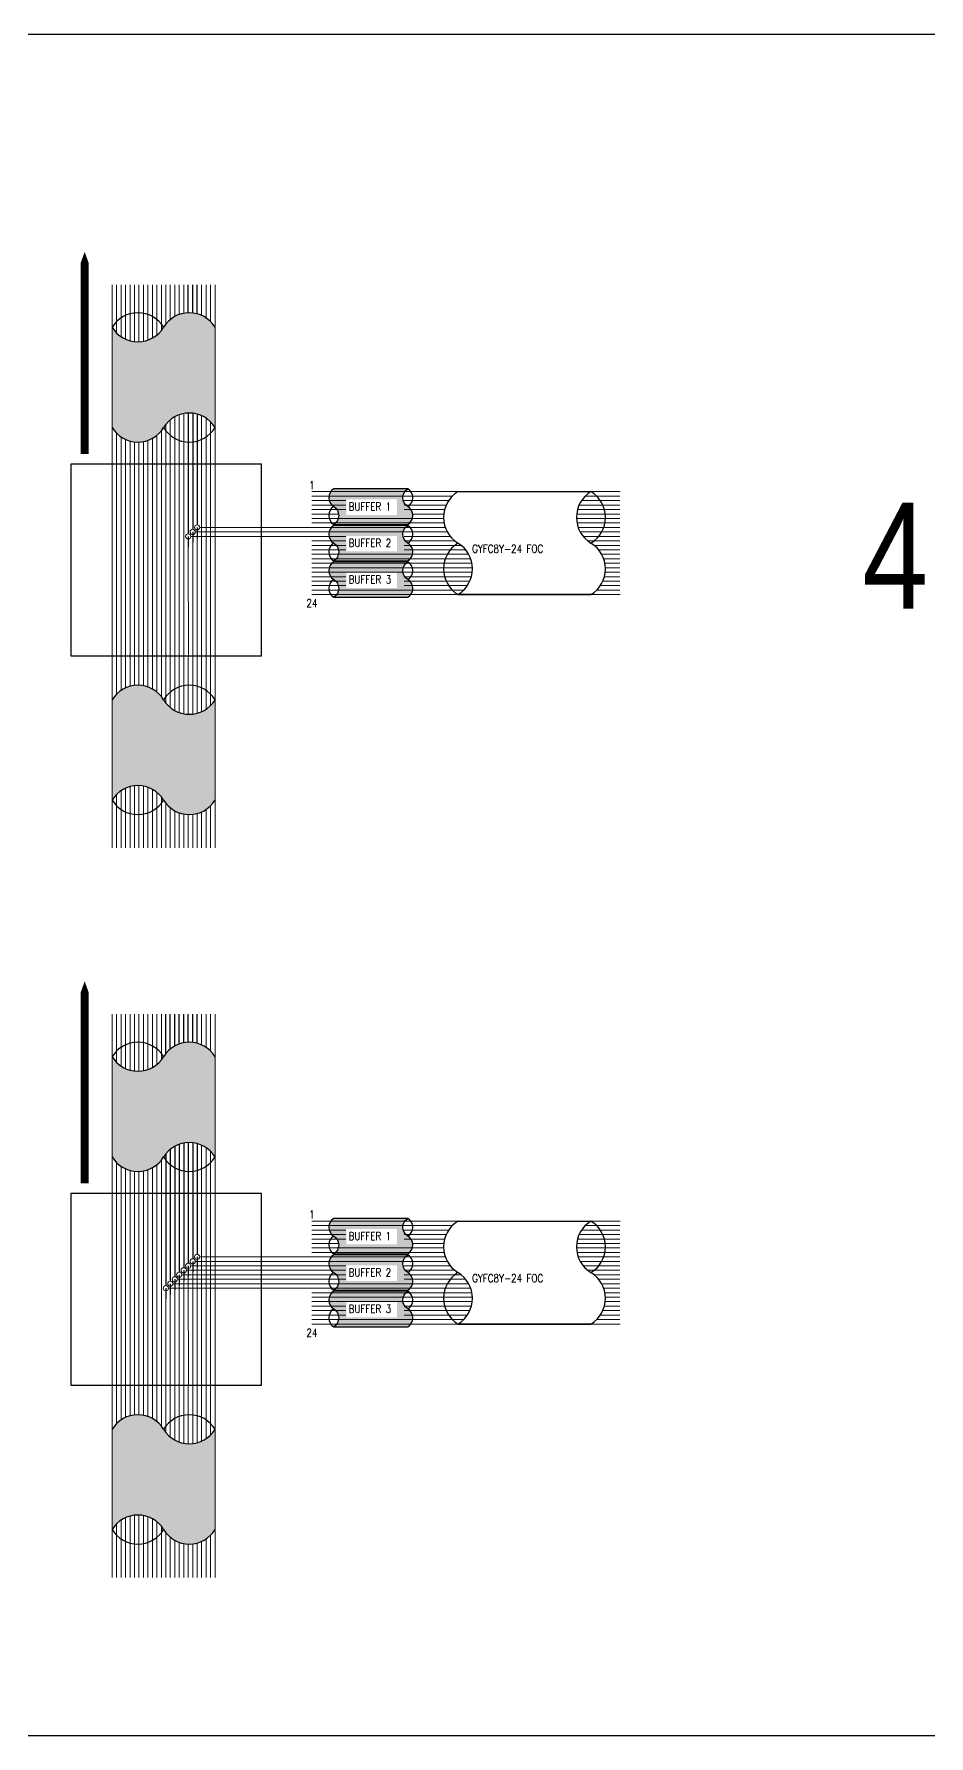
# Model space of a CAD drawing. Extents: x -663610 to -207124, y 70878 to 297551.
# Drawn here: x -252042 to -251620, y 81026 to 81830 of the extents above; entities that cross this region are included whole.
import ezdxf
from ezdxf.enums import TextEntityAlignment as Align

# ---------------------------------------------------------------- set-up
doc = ezdxf.new("R2010")
doc.units = 0
doc.header["$LTSCALE"] = 0.3
doc.layers.get('0').update_dxf_attribs({"linetype": 'CONTINUOUS'})
for name, color, linetype in [('BASEMAP', 7, 'CONTINUOUS'), ('Fiber Distribution', 7, 'CONTINUOUS'), ('Layer-assistant', 1, 'CONTINUOUS'), ('Network.conf-1', 50, 'CONTINUOUS')]:
    doc.layers.add(name, color=color, linetype=linetype)
doc.layers.add('HATCH_SHADE', color=7, linetype='CONTINUOUS', plot=False)
doc.styles.add('Mark', font='arial.ttf', dxfattribs={"width": 0.8, "height": 2.5})
doc.styles.add('ROMANS', font='ROMANS.SHX', dxfattribs={"width": 0.8, "height": 2})

msp = doc.modelspace()

# ---------------------------------------------------------------- hatches: boundary and pattern name
h = msp.add_hatch(color=256)
h.dxf.hatch_style = 1
h.set_gradient(color1=(0, 0, 255), rotation=90, one_color=1, tint=1, name='INVCYLINDER')
h.paths.add_polyline_path([(-251865.63, 81606.9, -0.563896), (-251865.63, 81615.27), (-251900.68, 81615.27, 0.563896), (-251900.68, 81606.9, -0.567332), (-251900.72, 81598.5), (-251865.63, 81598.5, 0.56214)])
h.paths.add_polyline_path([(-251870.85, 81602.94), (-251894.64, 81602.94), (-251894.64, 81610.29), (-251870.85, 81610.29)], flags=16)
h.paths.add_polyline_path([(-251894.59, 81604.1), (-251871.53, 81604.1), (-251871.53, 81609.77), (-251894.59, 81609.77)], flags=8)
h = msp.add_hatch(color=256)
h.dxf.hatch_style = 1
h.set_gradient(color1=(255, 127, 0), rotation=90, one_color=1, tint=1, name='INVCYLINDER')
h.paths.add_polyline_path([(-251865.63, 81589.69, -0.563896), (-251865.63, 81598.06), (-251900.68, 81598.06, 0.563896), (-251900.68, 81589.69, -0.567332), (-251900.72, 81581.3), (-251865.63, 81581.3, 0.56214)])
h.paths.add_polyline_path([(-251870.85, 81585.73), (-251894.64, 81585.73), (-251894.64, 81593.08), (-251870.85, 81593.08)], flags=16)
h.paths.add_polyline_path([(-251894.59, 81586.89), (-251871.53, 81586.89), (-251871.53, 81592.56), (-251894.59, 81592.56)], flags=8)
h = msp.add_hatch(color=256)
h.dxf.hatch_style = 1
h.set_gradient(color1=(0, 255, 0), rotation=90, one_color=1, tint=1, name='INVCYLINDER')
h.paths.add_polyline_path([(-251865.63, 81572.5, -0.563896), (-251865.63, 81580.87), (-251900.68, 81580.87, 0.563896), (-251900.68, 81572.5, -0.567332), (-251900.72, 81564.11), (-251865.63, 81564.11, 0.56214)])
h.paths.add_polyline_path([(-251870.85, 81568.54), (-251894.64, 81568.54), (-251894.64, 81575.89), (-251870.85, 81575.89)], flags=16)
h.paths.add_polyline_path([(-251894.59, 81569.7), (-251871.53, 81569.7), (-251871.53, 81575.37), (-251894.59, 81575.37)], flags=8)
h = msp.add_hatch(color=256)
h.dxf.hatch_style = 1
h.set_gradient(color1=(0, 0, 255), rotation=90, one_color=1, tint=1, name='INVCYLINDER')
h.paths.add_polyline_path([(-251865.63, 81262.41, -0.563896), (-251865.63, 81270.78), (-251900.68, 81270.78, 0.563896), (-251900.68, 81262.41, -0.567332), (-251900.72, 81254.02), (-251865.63, 81254.02, 0.56214)])
h.paths.add_polyline_path([(-251870.85, 81258.45), (-251894.64, 81258.45), (-251894.64, 81265.8), (-251870.85, 81265.8)], flags=16)
h.paths.add_polyline_path([(-251894.59, 81259.61), (-251871.53, 81259.61), (-251871.53, 81265.28), (-251894.59, 81265.28)], flags=8)
h = msp.add_hatch(color=256)
h.dxf.hatch_style = 1
h.set_gradient(color1=(255, 127, 0), rotation=90, one_color=1, tint=1, name='INVCYLINDER')
h.paths.add_polyline_path([(-251865.63, 81245.21, -0.563896), (-251865.63, 81253.58), (-251900.68, 81253.58, 0.563896), (-251900.68, 81245.21, -0.567332), (-251900.72, 81236.81), (-251865.63, 81236.81, 0.56214)])
h.paths.add_polyline_path([(-251870.85, 81241.25), (-251894.64, 81241.25), (-251894.64, 81248.6), (-251870.85, 81248.6)], flags=16)
h.paths.add_polyline_path([(-251894.59, 81242.41), (-251871.53, 81242.41), (-251871.53, 81248.08), (-251894.59, 81248.08)], flags=8)
h = msp.add_hatch(color=256)
h.dxf.hatch_style = 1
h.set_gradient(color1=(0, 255, 0), rotation=90, one_color=1, tint=1, name='INVCYLINDER')
h.paths.add_polyline_path([(-251865.63, 81228.02, -0.563896), (-251865.63, 81236.39), (-251900.68, 81236.39, 0.563896), (-251900.68, 81228.02, -0.567332), (-251900.72, 81219.62), (-251865.63, 81219.62, 0.56214)])
h.paths.add_polyline_path([(-251870.85, 81224.06), (-251894.64, 81224.06), (-251894.64, 81231.41), (-251870.85, 81231.41)], flags=16)
h.paths.add_polyline_path([(-251894.59, 81225.22), (-251871.53, 81225.22), (-251871.53, 81230.89), (-251894.59, 81230.89)], flags=8)
at = {"layer": 'HATCH_SHADE'}
h = msp.add_hatch(color=256, dxfattribs=at)
h.dxf.hatch_style = 1
h.set_gradient(color1=(0, 0, 255), color2=(255, 255, 0), tint=1, name='CYLINDER')
h.paths.add_polyline_path([(-251956.71, 81644.25), (-251956.71, 81691.6, 0.563896), (-251981.01, 81691.6, -0.563896), (-252005.31, 81691.6), (-252005.31, 81644.25, 0.563896), (-251981.01, 81644.25, -0.563896)])
h = msp.add_hatch(color=256, dxfattribs=at)
h.dxf.hatch_style = 1
h.set_gradient(color1=(0, 0, 255), color2=(255, 255, 0), tint=1, name='CYLINDER')
h.paths.add_polyline_path([(-251981.01, 81515.67, 0.563896), (-252005.31, 81515.67), (-252005.31, 81468.32, -0.563896), (-251981.01, 81468.32, 0.563896), (-251956.71, 81468.32), (-251956.71, 81515.67, -0.563896)])
h = msp.add_hatch(color=256, dxfattribs=at)
h.dxf.hatch_style = 1
h.set_gradient(color1=(0, 0, 255), color2=(255, 255, 0), tint=1, name='CYLINDER')
h.paths.add_polyline_path([(-251956.71, 81299.76), (-251956.71, 81347.11, 0.563896), (-251981.01, 81347.11, -0.563896), (-252005.31, 81347.11), (-252005.31, 81299.76, 0.563896), (-251981.01, 81299.76, -0.563896)])
h = msp.add_hatch(color=256, dxfattribs=at)
h.dxf.hatch_style = 1
h.set_gradient(color1=(0, 0, 255), color2=(255, 255, 0), tint=1, name='CYLINDER')
h.paths.add_polyline_path([(-251981.01, 81171.18, 0.563896), (-252005.31, 81171.18), (-252005.31, 81123.83, -0.563896), (-251981.01, 81123.83, 0.563896), (-251956.71, 81123.83), (-251956.71, 81171.18, -0.563896)])

# ---------------------------------------------------------------- linework, layer by layer
at = {"lineweight": 5}
for p, q in [((-252005.31, 81691.6), (-252005.31, 81711.68)), ((-252005.31, 81536.43), (-252005.31, 81711.68)), ((-252003.2, 81688.9), (-252003.2, 81711.68)), ((-252001.08, 81687.16), (-252001.08, 81711.68)), ((-252001.08, 81687.16), (-252001.08, 81711.68)), ((-251998.97, 81685.99), (-251998.97, 81711.68)), ((-251996.86, 81685.24), (-251996.86, 81711.68)), ((-251994.74, 81684.84), (-251994.74, 81711.68)), ((-251992.63, 81684.76), (-251992.63, 81711.68)), ((-251990.52, 81684.99), (-251990.52, 81711.68)), ((-251988.4, 81685.57), (-251988.4, 81711.68)), ((-251986.29, 81686.52), (-251986.29, 81711.68)), ((-251984.18, 81687.95), (-251984.18, 81711.68)), ((-251982.06, 81690.08), (-251982.06, 81711.68)), ((-251979.95, 81693.11), (-251979.95, 81711.68)), ((-251979.95, 81693.11), (-251979.95, 81711.68)), ((-251979.95, 81693.11), (-251979.95, 81711.68)), ((-251977.84, 81695.25), (-251977.84, 81711.68)), ((-251977.84, 81695.25), (-251977.84, 81711.68)), ((-251975.72, 81696.68), (-251975.72, 81711.68)), ((-251973.61, 81697.63), (-251973.61, 81711.68)), ((-251971.5, 81698.2), (-251971.5, 81711.68)), ((-251963.04, 81697.21), (-251963.04, 81711.68)), ((-251960.93, 81696.03), (-251960.93, 81711.68)), ((-251958.82, 81694.29), (-251958.82, 81711.68)), ((-251956.71, 81445.73), (-251956.71, 81711.68)), ((-251956.71, 81634.97), (-251956.71, 81691.6)), ((-251979.95, 81645.76), (-251979.95, 81536.43)), ((-251977.84, 81647.9), (-251977.84, 81536.43)), ((-251977.84, 81647.9), (-251977.84, 81536.43)), ((-251975.72, 81649.33), (-251975.72, 81536.43)), ((-251973.61, 81650.28), (-251973.61, 81536.43)), ((-251971.5, 81650.85), (-251971.5, 81536.43)), ((-251963.04, 81649.86), (-251963.04, 81510.06)), ((-251960.93, 81648.68), (-251960.93, 81511.23)), ((-251958.82, 81646.94), (-251958.82, 81632.18)), ((-252003.2, 81641.55), (-252003.2, 81536.43)), ((-252001.08, 81639.81), (-252001.08, 81536.43)), ((-252001.08, 81639.81), (-252001.08, 81536.43)), ((-251998.97, 81638.64), (-251998.97, 81536.43)), ((-251996.86, 81637.89), (-251996.86, 81536.43)), ((-251994.74, 81637.48), (-251994.74, 81536.43)), ((-251992.63, 81637.41), (-251992.63, 81536.43)), ((-251990.52, 81637.64), (-251990.52, 81536.43)), ((-251988.4, 81638.22), (-251988.4, 81536.43)), ((-251986.29, 81639.17), (-251986.29, 81536.43)), ((-251984.18, 81640.6), (-251984.18, 81536.43)), ((-251982.06, 81642.73), (-251982.06, 81536.43)), ((-252005.31, 81632.11), (-252005.31, 81536.43)), ((-252005.31, 81629.03), (-252005.31, 81536.43)), ((-251958.82, 81632.18), (-251958.82, 81609.13)), ((-251956.71, 81634.97), (-251956.71, 81609.03)), ((-251958.82, 81609.13), (-251958.82, 81512.97)), ((-251956.71, 81609.03), (-251956.71, 81515.67)), ((-251969.38, 81587.83), (-251969.29, 81536.43)), ((-251967.27, 81589.94), (-251967.27, 81508.91)), ((-251965.16, 81592.05), (-251965.16, 81509.31)), ((-251977.84, 81579.91), (-251977.84, 81567.18)), ((-251979.95, 81577.8), (-251979.95, 81567.18)), ((-251979.95, 81577.8), (-251979.95, 81567.18)), ((-251956.71, 81561.88), (-251956.71, 81468.32)), ((-252005.31, 81536.43), (-252005.31, 81515.67)), ((-252005.31, 81536.43), (-252005.31, 81515.67)), ((-252005.31, 81445.7), (-252005.31, 81536.43)), ((-252005.31, 81536.43), (-252005.31, 81468.32)), ((-252003.2, 81536.43), (-252003.2, 81518.36)), ((-252001.08, 81536.43), (-252001.08, 81520.1)), ((-252001.08, 81536.43), (-252001.08, 81520.1)), ((-251998.97, 81536.43), (-251998.97, 81521.28)), ((-251996.86, 81536.43), (-251996.86, 81522.03)), ((-251994.74, 81536.43), (-251994.74, 81522.43)), ((-251992.63, 81536.43), (-251992.63, 81522.51)), ((-251990.52, 81536.43), (-251990.52, 81522.27)), ((-251988.4, 81536.43), (-251988.4, 81521.7)), ((-251986.29, 81536.43), (-251986.29, 81520.75)), ((-251984.18, 81536.43), (-251984.18, 81519.32)), ((-251982.06, 81536.43), (-251982.06, 81517.18)), ((-251979.95, 81536.43), (-251979.95, 81514.15)), ((-251979.95, 81536.43), (-251979.95, 81514.15)), ((-251979.95, 81536.43), (-251979.95, 81514.15)), ((-251977.84, 81536.43), (-251977.84, 81512.02)), ((-251977.84, 81536.43), (-251977.84, 81512.02)), ((-251975.72, 81536.43), (-251975.72, 81510.59)), ((-251973.61, 81536.43), (-251973.61, 81509.64)), ((-251971.5, 81536.43), (-251971.5, 81509.06)), ((-251969.38, 81536.43), (-251969.38, 81508.83)), ((-251994.74, 81475.08), (-251994.74, 81445.7)), ((-251992.63, 81475.16), (-251992.63, 81445.7)), ((-251990.52, 81474.92), (-251990.52, 81445.7)), ((-252005.31, 81468.32), (-252005.31, 81445.7)), ((-252005.31, 81468.32), (-252005.31, 81445.7)), ((-252003.2, 81471.01), (-252003.2, 81445.7)), ((-252001.08, 81472.75), (-252001.08, 81445.7)), ((-252001.08, 81472.75), (-252001.08, 81445.7)), ((-251998.97, 81473.93), (-251998.97, 81445.7)), ((-251996.86, 81474.68), (-251996.86, 81445.7)), ((-251988.4, 81474.35), (-251988.4, 81445.7)), ((-251986.29, 81473.4), (-251986.29, 81445.7)), ((-251984.18, 81471.97), (-251984.18, 81445.7)), ((-251982.06, 81469.83), (-251982.06, 81445.7)), ((-251956.71, 81468.32), (-251956.71, 81445.7)), ((-251979.95, 81466.8), (-251979.95, 81445.7)), ((-251979.95, 81466.8), (-251979.95, 81445.7)), ((-251979.95, 81466.8), (-251979.95, 81445.7)), ((-251977.84, 81464.67), (-251977.84, 81445.7)), ((-251977.84, 81464.67), (-251977.84, 81445.7)), ((-251975.72, 81463.24), (-251975.72, 81445.7)), ((-251973.61, 81462.29), (-251973.61, 81445.7)), ((-251971.5, 81461.71), (-251971.5, 81445.7)), ((-251969.38, 81461.48), (-251969.38, 81445.7)), ((-251967.27, 81461.55), (-251967.27, 81445.7)), ((-251965.16, 81461.96), (-251965.16, 81445.7)), ((-251963.04, 81462.71), (-251963.04, 81445.7)), ((-251960.93, 81463.88), (-251960.93, 81445.7)), ((-251958.82, 81465.62), (-251958.82, 81445.7)), ((-252005.31, 81347.11), (-252005.31, 81367.2)), ((-252005.31, 81191.94), (-252005.31, 81367.2)), ((-252003.2, 81344.42), (-252003.2, 81367.2)), ((-252001.08, 81342.68), (-252001.08, 81367.2)), ((-252001.08, 81342.68), (-252001.08, 81367.2)), ((-251998.97, 81341.51), (-251998.97, 81367.2)), ((-251996.86, 81340.75), (-251996.86, 81367.2)), ((-251994.74, 81340.35), (-251994.74, 81367.2)), ((-251992.63, 81340.27), (-251992.63, 81367.2)), ((-251990.52, 81340.51), (-251990.52, 81367.2)), ((-251988.4, 81341.08), (-251988.4, 81367.2)), ((-251986.29, 81342.03), (-251986.29, 81367.2)), ((-251984.18, 81343.46), (-251984.18, 81367.2)), ((-251982.06, 81345.6), (-251982.06, 81367.2)), ((-251963.04, 81352.72), (-251963.04, 81367.2)), ((-251960.93, 81351.55), (-251960.93, 81367.2)), ((-251958.82, 81349.81), (-251958.82, 81367.2)), ((-251956.71, 81101.24), (-251956.71, 81367.2)), ((-251956.71, 81290.49), (-251956.71, 81347.11)), ((-251982.06, 81298.25), (-251982.06, 81191.94)), ((-251963.04, 81305.37), (-251963.04, 81165.58)), ((-251960.93, 81304.2), (-251960.93, 81166.75)), ((-251958.82, 81302.46), (-251958.82, 81287.7)), ((-252003.2, 81297.07), (-252003.2, 81191.94)), ((-252001.08, 81295.33), (-252001.08, 81191.94)), ((-252001.08, 81295.33), (-252001.08, 81191.94)), ((-251998.97, 81294.15), (-251998.97, 81191.94)), ((-251996.86, 81293.4), (-251996.86, 81191.94)), ((-251994.74, 81293), (-251994.74, 81191.94)), ((-251992.63, 81292.92), (-251992.63, 81191.94)), ((-251990.52, 81293.16), (-251990.52, 81191.94)), ((-251988.4, 81293.73), (-251988.4, 81191.94)), ((-251986.29, 81294.68), (-251986.29, 81191.94)), ((-251984.18, 81296.11), (-251984.18, 81191.94)), ((-251956.71, 81290.49), (-251956.71, 81264.54)), ((-252005.31, 81287.62), (-252005.31, 81191.94)), ((-252005.31, 81284.55), (-252005.31, 81191.94)), ((-251958.82, 81287.7), (-251958.82, 81264.64)), ((-251958.82, 81264.64), (-251958.82, 81168.49)), ((-251956.71, 81264.54), (-251956.71, 81171.18)), ((-251969.38, 81243.34), (-251969.29, 81191.94)), ((-251967.27, 81245.45), (-251967.27, 81164.42)), ((-251965.16, 81247.57), (-251965.16, 81164.82)), ((-251977.84, 81234.89), (-251977.84, 81191.94)), ((-251977.84, 81234.89), (-251977.84, 81222.7)), ((-251977.84, 81234.89), (-251977.84, 81191.94)), ((-251975.72, 81237), (-251975.72, 81191.94)), ((-251973.61, 81239.11), (-251973.61, 81191.94)), ((-251971.5, 81241.23), (-251971.5, 81191.94)), ((-251979.95, 81232.77), (-251979.95, 81222.7)), ((-251979.95, 81232.77), (-251979.95, 81222.7)), ((-251979.95, 81232.77), (-251979.95, 81191.94)), ((-251956.71, 81217.4), (-251956.71, 81123.83)), ((-252005.31, 81191.94), (-252005.31, 81171.18)), ((-252005.31, 81191.94), (-252005.31, 81171.18)), ((-252005.31, 81101.22), (-252005.31, 81191.94)), ((-252005.31, 81191.94), (-252005.31, 81123.83)), ((-252003.2, 81191.94), (-252003.2, 81173.88)), ((-252001.08, 81191.94), (-252001.08, 81175.62)), ((-252001.08, 81191.94), (-252001.08, 81175.62)), ((-251998.97, 81191.94), (-251998.97, 81176.79)), ((-251996.86, 81191.94), (-251996.86, 81177.55)), ((-251994.74, 81191.94), (-251994.74, 81177.95)), ((-251992.63, 81191.94), (-251992.63, 81178.03)), ((-251990.52, 81191.94), (-251990.52, 81177.79)), ((-251988.4, 81191.94), (-251988.4, 81177.22)), ((-251986.29, 81191.94), (-251986.29, 81176.26)), ((-251984.18, 81191.94), (-251984.18, 81174.83)), ((-251982.06, 81191.94), (-251982.06, 81172.7)), ((-251979.95, 81191.94), (-251979.95, 81169.67)), ((-251979.95, 81191.94), (-251979.95, 81169.67)), ((-251979.95, 81191.94), (-251979.95, 81169.67)), ((-251977.84, 81191.94), (-251977.84, 81167.53)), ((-251977.84, 81191.94), (-251977.84, 81167.53)), ((-251975.72, 81191.94), (-251975.72, 81166.1)), ((-251973.61, 81191.94), (-251973.61, 81165.15)), ((-251971.5, 81191.94), (-251971.5, 81164.58)), ((-251969.38, 81191.94), (-251969.38, 81164.34)), ((-251998.97, 81129.44), (-251998.97, 81101.22)), ((-251996.86, 81130.19), (-251996.86, 81101.22)), ((-251994.74, 81130.6), (-251994.74, 81101.22)), ((-251992.63, 81130.68), (-251992.63, 81101.22)), ((-251990.52, 81130.44), (-251990.52, 81101.22)), ((-251988.4, 81129.87), (-251988.4, 81101.22)), ((-252005.31, 81123.83), (-252005.31, 81101.22)), ((-252005.31, 81123.83), (-252005.31, 81101.22)), ((-252003.2, 81126.53), (-252003.2, 81101.22)), ((-252001.08, 81128.27), (-252001.08, 81101.22)), ((-252001.08, 81128.27), (-252001.08, 81101.22)), ((-251986.29, 81128.91), (-251986.29, 81101.22)), ((-251984.18, 81127.48), (-251984.18, 81101.22)), ((-251982.06, 81125.35), (-251982.06, 81101.22)), ((-251979.95, 81122.32), (-251979.95, 81101.22)), ((-251979.95, 81122.32), (-251979.95, 81101.22)), ((-251979.95, 81122.32), (-251979.95, 81101.22)), ((-251956.71, 81123.83), (-251956.71, 81101.22)), ((-251977.84, 81120.18), (-251977.84, 81101.22)), ((-251977.84, 81120.18), (-251977.84, 81101.22)), ((-251975.72, 81118.75), (-251975.72, 81101.22)), ((-251973.61, 81117.8), (-251973.61, 81101.22)), ((-251971.5, 81117.23), (-251971.5, 81101.22)), ((-251969.38, 81116.99), (-251969.38, 81101.22)), ((-251967.27, 81117.07), (-251967.27, 81101.22)), ((-251965.16, 81117.47), (-251965.16, 81101.22)), ((-251963.04, 81118.22), (-251963.04, 81101.22)), ((-251960.93, 81119.4), (-251960.93, 81101.22)), ((-251958.82, 81121.14), (-251958.82, 81101.22))]:
    msp.add_line(p, q, dxfattribs=at)
for p, q in [((-251969.38, 81698.44), (-251969.38, 81711.68)), ((-251967.27, 81698.36), (-251967.27, 81711.68)), ((-251965.16, 81697.96), (-251965.16, 81711.68)), ((-251969.48, 81651.09), (-251969.38, 81594.07)), ((-251967.27, 81651.01), (-251967.27, 81596.19)), ((-251965.16, 81650.61), (-251965.16, 81598.3)), ((-251979.95, 81348.63), (-251979.95, 81367.2)), ((-251979.95, 81348.63), (-251979.95, 81367.2)), ((-251979.95, 81348.63), (-251979.95, 81367.2)), ((-251977.84, 81350.76), (-251977.84, 81367.2)), ((-251977.84, 81350.76), (-251977.84, 81367.2)), ((-251975.72, 81352.19), (-251975.72, 81367.2)), ((-251973.61, 81353.15), (-251973.61, 81367.2)), ((-251971.5, 81353.72), (-251971.5, 81367.2)), ((-251969.38, 81353.96), (-251969.38, 81367.2)), ((-251967.27, 81353.88), (-251967.27, 81367.2)), ((-251965.16, 81353.48), (-251965.16, 81367.2)), ((-251971.5, 81306.37), (-251971.5, 81247.47)), ((-251969.48, 81306.6), (-251969.38, 81249.59)), ((-251967.27, 81306.53), (-251967.27, 81251.7)), ((-251965.16, 81306.13), (-251965.16, 81253.81)), ((-251979.95, 81301.28), (-251979.95, 81239.02)), ((-251977.84, 81303.41), (-251977.84, 81241.13)), ((-251977.84, 81303.41), (-251977.84, 81241.13)), ((-251975.72, 81304.84), (-251975.72, 81243.25)), ((-251973.61, 81305.8), (-251973.61, 81245.36))]:
    msp.add_line(p, q)
for points in [[(-251900.68, 81598.5), (-251865.63, 81598.5, 0.56214), (-251865.63, 81606.9, -0.563896), (-251865.63, 81615.27), (-251900.68, 81615.27, 0.563896), (-251900.68, 81606.9, -0.563896), (-251900.68, 81598.53, -19020573719.675411)], [(-251900.68, 81581.3), (-251865.63, 81581.3, 0.56214), (-251865.63, 81589.69, -0.563896), (-251865.63, 81598.06), (-251900.68, 81598.06, 0.563896), (-251900.68, 81589.69, -0.563896), (-251900.68, 81581.32, -19020573719.675411)], [(-251900.68, 81564.08), (-251865.63, 81564.08, 0.56214), (-251865.63, 81572.48, -0.563896), (-251865.63, 81580.85), (-251900.68, 81580.85, 0.563896), (-251900.68, 81572.48, -0.563896), (-251900.68, 81564.11, -19020573719.675411)], [(-251900.68, 81254.02), (-251865.63, 81254.02, 0.56214), (-251865.63, 81262.41, -0.563896), (-251865.63, 81270.78), (-251900.68, 81270.78, 0.563896), (-251900.68, 81262.41, -0.563896), (-251900.68, 81254.04, -19020573719.675411)], [(-251900.68, 81236.81), (-251865.63, 81236.81, 0.56214), (-251865.63, 81245.21, -0.563896), (-251865.63, 81253.58), (-251900.68, 81253.58, 0.563896), (-251900.68, 81245.21, -0.563896), (-251900.68, 81236.84, -19020573719.675411)], [(-251900.68, 81219.6), (-251865.63, 81219.6, 0.56214), (-251865.63, 81227.99, -0.563896), (-251865.63, 81236.36), (-251900.68, 81236.36, 0.563896), (-251900.68, 81227.99, -0.563896), (-251900.68, 81219.62, -19020573719.675411)]]:
    msp.add_lwpolyline(points, format="xyb")
at = {"lineweight": 9}
for centre in [(-251967.27, 81594.95), (-251965.16, 81597.07), (-251969.38, 81592.84), (-251967.27, 81250.47), (-251965.16, 81252.58), (-251975.72, 81242.01), (-251973.61, 81244.13), (-251971.5, 81246.24), (-251969.38, 81248.35), (-251979.95, 81237.79), (-251977.84, 81239.9)]:
    msp.add_circle(centre, 1.23, dxfattribs=at)
for centre, start, end in [((-251868.16, 81611.08), 301.16302, 58.83698), ((-251898.15, 81602.71), 121.16302, 238.83698), ((-251868.16, 81593.88), 301.16302, 58.83698), ((-251898.15, 81585.51), 121.16302, 238.83698), ((-251868.16, 81576.66), 301.16302, 58.83698), ((-251898.15, 81568.29), 121.16302, 238.83698), ((-251868.16, 81266.6), 301.16302, 58.83698), ((-251898.15, 81258.23), 121.16302, 238.83698), ((-251868.16, 81249.39), 301.16302, 58.83698), ((-251898.15, 81241.02), 121.16302, 238.83698), ((-251868.16, 81232.18), 301.16302, 58.83698), ((-251898.15, 81223.81), 121.16302, 238.83698)]:
    msp.add_arc(centre, 4.89, start, end)
at = {"layer": 'BASEMAP', "color": 152, "ltscale": 2, "true_color": 0x2776bb}
msp.add_lwpolyline([(-253315.8, 81830.08), (-250647.94, 81830.08), (-250647.94, 81026.35), (-253315.8, 81026.35)], close=True, dxfattribs=at)
at = {"layer": 'Fiber Distribution', "color": 251, "lineweight": 5}
for p, q in [((-251910.96, 81613.97), (-251841.97, 81613.97)), ((-251910.96, 81613.97), (-251902.09, 81613.97)), ((-251910.96, 81611.86), (-251844.67, 81611.86)), ((-251781.88, 81611.86), (-251765.52, 81611.86)), ((-251779.19, 81613.97), (-251765.38, 81613.97)), ((-251910.96, 81609.74), (-251894.9, 81609.74)), ((-251910.96, 81607.63), (-251894.9, 81607.63)), ((-251910.96, 81605.52), (-251894.9, 81605.52)), ((-251867.8, 81609.74), (-251846.41, 81609.74)), ((-251867.41, 81607.63), (-251847.58, 81607.63)), ((-251867.41, 81605.52), (-251848.34, 81605.52)), ((-251785.55, 81605.52), (-251765.52, 81605.52)), ((-251784.79, 81607.63), (-251765.52, 81607.63)), ((-251783.62, 81609.74), (-251765.52, 81609.74)), ((-251963.92, 81597.07), (-251848.01, 81597.07)), ((-251910.96, 81603.41), (-251898.37, 81603.41)), ((-251910.96, 81601.29), (-251848.82, 81601.29)), ((-251910.96, 81599.18), (-251848.58, 81599.18)), ((-251863.32, 81603.41), (-251848.74, 81603.41)), ((-251786.03, 81601.29), (-251765.52, 81601.29)), ((-251785.95, 81603.41), (-251765.52, 81603.41)), ((-251785.79, 81599.18), (-251765.52, 81599.18)), ((-251785.22, 81597.07), (-251765.52, 81597.07)), ((-251968.15, 81592.84), (-251894.9, 81592.84)), ((-251966.04, 81594.95), (-251847.06, 81594.95)), ((-251910.96, 81590.73), (-251894.9, 81590.73)), ((-251910.96, 81588.61), (-251894.9, 81588.61)), ((-251910.96, 81588.61), (-251894.9, 81588.61)), ((-251867.41, 81592.84), (-251845.63, 81592.84)), ((-251867.41, 81588.61), (-251840.46, 81588.61)), ((-251866.84, 81590.73), (-251843.49, 81590.73)), ((-251784.27, 81594.95), (-251765.52, 81594.95)), ((-251784.27, 81594.95), (-251765.52, 81594.95)), ((-251782.92, 81592.84), (-251765.52, 81592.84)), ((-251780.7, 81590.73), (-251765.52, 81590.73)), ((-251777.67, 81588.61), (-251765.52, 81588.61)), ((-251910.96, 81586.5), (-251898.42, 81586.5)), ((-251910.96, 81586.5), (-251894.9, 81586.5)), ((-251910.96, 81584.39), (-251836.89, 81584.39)), ((-251910.96, 81582.27), (-251835.94, 81582.27)), ((-251910.96, 81580.16), (-251835.37, 81580.16)), ((-251867.41, 81586.5), (-251838.32, 81586.5)), ((-251775.53, 81586.5), (-251765.52, 81586.5)), ((-251774.11, 81584.39), (-251765.52, 81584.39)), ((-251773.15, 81582.27), (-251765.52, 81582.27)), ((-251772.58, 81580.16), (-251765.52, 81580.16)), ((-251910.96, 81578.05), (-251835.13, 81578.05)), ((-251910.96, 81575.93), (-251835.21, 81575.93)), ((-251910.96, 81573.82), (-251894.9, 81573.82)), ((-251910.96, 81571.71), (-251894.9, 81571.71)), ((-251867.41, 81573.82), (-251835.61, 81573.82)), ((-251867.41, 81571.71), (-251836.37, 81571.71)), ((-251773.58, 81571.71), (-251765.52, 81571.71)), ((-251772.82, 81573.82), (-251765.52, 81573.82)), ((-251772.42, 81575.93), (-251765.52, 81575.93)), ((-251772.34, 81578.05), (-251765.52, 81578.05)), ((-251910.96, 81569.59), (-251894.9, 81569.59)), ((-251910.96, 81569.59), (-251894.9, 81569.59)), ((-251910.96, 81567.48), (-251839.28, 81567.48)), ((-251910.96, 81565.37), (-251841.97, 81565.37)), ((-251910.96, 81565.37), (-251841.97, 81565.37)), ((-251910.82, 81565.37), (-251765.38, 81565.37)), ((-251910.82, 81565.37), (-251765.38, 81565.37)), ((-251867.41, 81569.59), (-251837.54, 81569.59)), ((-251867.41, 81569.59), (-251837.54, 81569.59)), ((-251779.19, 81565.37), (-251765.38, 81565.37)), ((-251779.19, 81565.37), (-251765.38, 81565.37)), ((-251776.49, 81567.48), (-251765.52, 81567.48)), ((-251774.75, 81569.59), (-251765.52, 81569.59)), ((-251774.75, 81569.59), (-251765.52, 81569.59)), ((-251910.96, 81269.49), (-251841.97, 81269.49)), ((-251910.96, 81269.49), (-251902.09, 81269.49)), ((-251910.96, 81267.37), (-251844.67, 81267.37)), ((-251781.88, 81267.37), (-251765.52, 81267.37)), ((-251779.19, 81269.49), (-251765.38, 81269.49)), ((-251910.96, 81265.26), (-251894.9, 81265.26)), ((-251910.96, 81263.15), (-251894.9, 81263.15)), ((-251910.96, 81261.03), (-251894.9, 81261.03)), ((-251910.96, 81258.92), (-251898.37, 81258.92)), ((-251867.8, 81265.26), (-251846.41, 81265.26)), ((-251867.41, 81263.15), (-251847.58, 81263.15)), ((-251867.41, 81261.03), (-251848.34, 81261.03)), ((-251863.32, 81258.92), (-251848.74, 81258.92)), ((-251785.95, 81258.92), (-251765.52, 81258.92)), ((-251785.55, 81261.03), (-251765.52, 81261.03)), ((-251784.79, 81263.15), (-251765.52, 81263.15)), ((-251783.62, 81265.26), (-251765.52, 81265.26)), ((-251966.04, 81250.47), (-251847.06, 81250.47)), ((-251963.92, 81252.58), (-251848.01, 81252.58)), ((-251910.96, 81256.81), (-251848.82, 81256.81)), ((-251910.96, 81254.69), (-251848.58, 81254.69)), ((-251786.03, 81256.81), (-251765.52, 81256.81)), ((-251785.79, 81254.69), (-251765.52, 81254.69)), ((-251785.22, 81252.58), (-251765.52, 81252.58)), ((-251784.27, 81250.47), (-251765.52, 81250.47)), ((-251784.27, 81250.47), (-251765.52, 81250.47)), ((-251974.49, 81242.01), (-251894.9, 81242.01)), ((-251972.38, 81244.13), (-251894.9, 81244.13)), ((-251970.26, 81246.24), (-251894.9, 81246.24)), ((-251968.15, 81248.35), (-251894.9, 81248.35)), ((-251910.96, 81244.13), (-251894.9, 81244.13)), ((-251910.96, 81242.01), (-251898.42, 81242.01)), ((-251867.41, 81248.35), (-251845.63, 81248.35)), ((-251867.41, 81244.13), (-251840.46, 81244.13)), ((-251867.41, 81242.01), (-251838.32, 81242.01)), ((-251866.84, 81246.24), (-251843.49, 81246.24)), ((-251782.92, 81248.35), (-251765.52, 81248.35)), ((-251780.7, 81246.24), (-251765.52, 81246.24)), ((-251777.67, 81244.13), (-251765.52, 81244.13)), ((-251775.53, 81242.01), (-251765.52, 81242.01)), ((-251978.72, 81237.79), (-251835.94, 81237.79)), ((-251976.6, 81239.9), (-251836.89, 81239.9)), ((-251910.96, 81235.67), (-251835.37, 81235.67)), ((-251774.11, 81239.9), (-251765.52, 81239.9)), ((-251773.15, 81237.79), (-251765.52, 81237.79)), ((-251772.58, 81235.67), (-251765.52, 81235.67)), ((-251910.96, 81233.56), (-251835.13, 81233.56)), ((-251910.96, 81231.45), (-251835.21, 81231.45)), ((-251910.96, 81229.33), (-251894.9, 81229.33)), ((-251910.96, 81227.22), (-251894.9, 81227.22)), ((-251867.41, 81229.33), (-251835.61, 81229.33)), ((-251867.41, 81227.22), (-251836.37, 81227.22)), ((-251773.58, 81227.22), (-251765.52, 81227.22)), ((-251772.82, 81229.33), (-251765.52, 81229.33)), ((-251772.42, 81231.45), (-251765.52, 81231.45)), ((-251772.34, 81233.56), (-251765.52, 81233.56)), ((-251910.96, 81225.11), (-251894.9, 81225.11)), ((-251910.96, 81225.11), (-251894.9, 81225.11)), ((-251910.96, 81222.99), (-251839.28, 81222.99)), ((-251910.96, 81220.88), (-251841.97, 81220.88)), ((-251910.96, 81220.88), (-251841.97, 81220.88)), ((-251910.82, 81220.88), (-251765.38, 81220.88)), ((-251910.82, 81220.88), (-251765.38, 81220.88)), ((-251867.41, 81225.11), (-251837.54, 81225.11)), ((-251867.41, 81225.11), (-251837.54, 81225.11)), ((-251779.19, 81220.88), (-251765.38, 81220.88)), ((-251779.19, 81220.88), (-251765.38, 81220.88)), ((-251776.49, 81222.99), (-251765.52, 81222.99)), ((-251774.75, 81225.11), (-251765.52, 81225.11)), ((-251774.75, 81225.11), (-251765.52, 81225.11))]:
    msp.add_line(p, q, dxfattribs=at)
at = {"layer": 'Layer-assistant', "color": 1}
for p, q in [((-251965.16, 81597.07), (-251965.16, 81592.05)), ((-251969.38, 81592.84), (-251969.38, 81587.83)), ((-251967.27, 81594.95), (-251967.27, 81589.94)), ((-251967.27, 81250.47), (-251967.27, 81245.45)), ((-251965.16, 81252.58), (-251965.16, 81247.57)), ((-251975.72, 81242.01), (-251975.72, 81237)), ((-251973.61, 81244.13), (-251973.61, 81239.11)), ((-251971.5, 81246.24), (-251971.5, 81241.23)), ((-251969.38, 81248.35), (-251969.38, 81243.34)), ((-251979.95, 81237.79), (-251979.95, 81232.77)), ((-251977.84, 81239.9), (-251977.84, 81234.89))]:
    msp.add_line(p, q, dxfattribs=at)
at = {"layer": 'Network.conf-1', "color": 5}
for p, q in [((-251841.97, 81613.97), (-251779.19, 81613.97)), ((-251779.19, 81565.37), (-251841.97, 81565.37)), ((-251841.83, 81565.37), (-251779.04, 81565.37)), ((-251841.97, 81269.49), (-251779.19, 81269.49)), ((-251779.19, 81220.88), (-251841.97, 81220.88)), ((-251841.83, 81220.88), (-251779.04, 81220.88))]:
    msp.add_line(p, q, dxfattribs=at)
for points in [[(-252018.28, 81727.21, 0, 15.12, 0), (-252018.28, 81706.27, 3.78, 3.78, 0), (-252018.28, 81631.79, 3.78, 3.78, 0)], [(-252018.28, 81382.73, 0, 15.12, 0), (-252018.28, 81361.78, 3.78, 3.78, 0), (-252018.28, 81287.31, 3.78, 3.78, 0)]]:
    msp.add_lwpolyline(points, format="xyseb", dxfattribs=at)
at = {"layer": 'Network.conf-1', "color": 5, "ltscale": 8}
for points in [[(-252024.87, 81536.43), (-251934.71, 81536.43), (-251934.71, 81627), (-252024.87, 81627)], [(-252024.87, 81191.94), (-251934.71, 81191.94), (-251934.71, 81282.51), (-252024.87, 81282.51)]]:
    msp.add_lwpolyline(points, close=True, dxfattribs=at)
at = {"layer": 'Network.conf-1', "color": 5}
for centre, start, end in [((-251993.16, 81684.25), 31.16302, 148.83698), ((-251968.86, 81684.25), 31.16302, 148.83698), ((-251993.16, 81698.95), 211.16302, 328.83698), ((-251993.16, 81651.6), 211.16302, 328.83698), ((-251968.86, 81636.9), 31.16302, 148.83698), ((-251968.86, 81651.6), 211.16302, 328.83698), ((-251834.63, 81601.82), 121.16302, 238.83698), ((-251834.63, 81601.82), 121.16302, 238.83698), ((-251771.84, 81601.82), 121.16302, 238.83698), ((-251786.53, 81601.82), 301.16302, 58.83698), ((-251834.63, 81577.52), 121.16302, 238.83698), ((-251834.63, 81577.52), 121.16302, 238.83698), ((-251849.32, 81577.52), 301.16302, 58.83698), ((-251849.32, 81577.52), 301.16302, 58.83698), ((-251786.53, 81577.52), 301.16302, 58.83698), ((-251993.16, 81508.32), 31.16302, 148.83698), ((-251968.86, 81508.32), 31.16302, 148.83698), ((-251968.86, 81523.02), 211.16302, 328.83698), ((-251993.16, 81460.97), 31.16302, 148.83698), ((-251993.16, 81475.67), 211.16302, 328.83698), ((-251968.86, 81475.67), 211.16302, 328.83698), ((-251993.16, 81339.77), 31.16302, 148.83698), ((-251993.16, 81354.46), 211.16302, 328.83698), ((-251968.86, 81339.77), 31.16302, 148.83698), ((-251968.86, 81292.41), 31.16302, 148.83698), ((-251993.16, 81307.11), 211.16302, 328.83698), ((-251968.86, 81307.11), 211.16302, 328.83698), ((-251834.63, 81257.34), 121.16302, 238.83698), ((-251834.63, 81257.34), 121.16302, 238.83698), ((-251771.84, 81257.34), 121.16302, 238.83698), ((-251786.53, 81257.34), 301.16302, 58.83698), ((-251834.63, 81233.03), 121.16302, 238.83698), ((-251834.63, 81233.03), 121.16302, 238.83698), ((-251849.32, 81233.03), 301.16302, 58.83698), ((-251849.32, 81233.03), 301.16302, 58.83698), ((-251786.53, 81233.03), 301.16302, 58.83698), ((-251993.16, 81163.84), 31.16302, 148.83698), ((-251968.86, 81163.84), 31.16302, 148.83698), ((-251968.86, 81178.53), 211.16302, 328.83698), ((-251993.16, 81116.48), 31.16302, 148.83698), ((-251993.16, 81131.18), 211.16302, 328.83698), ((-251968.86, 81131.18), 211.16302, 328.83698)]:
    msp.add_arc(centre, 14.2, start, end, dxfattribs=at)

# ---------------------------------------------------------------- texts
at = {"color": 1, "style": 'Mark', "width": 0.8}
msp.add_text('4', height=50, dxfattribs=at).set_placement((-251635.44, 81558.7), align=Align.CENTER)
at = {"attachment_point": 1, "style": 'ROMANS'}
for s, insert, char_height, width in [('1', (-251912.29, 81618.91), 3.78, 1.2842), ('BUFFER 1', (-251893.64, 81608.82), 3.78, 24.9718), ('BUFFER 2', (-251893.64, 81591.62), 3.78, 24.9718), ('{\\Fromans.shx|c1;\\H0.8333x;GYFC8Y-24 FOC}', (-251835.29, 81588.89), 4.536, 50.8602), ('BUFFER 3', (-251893.64, 81574.43), 3.78, 24.9718), ('24', (-251913.56, 81563.18), 3.78, 1.2842), ('1', (-251912.29, 81274.43), 3.78, 1.2842), ('BUFFER 1', (-251893.64, 81264.34), 3.78, 24.9718), ('BUFFER 2', (-251893.64, 81247.13), 3.78, 24.9718), ('{\\Fromans.shx|c1;\\H0.8333x;GYFC8Y-24 FOC}', (-251835.29, 81244.4), 4.536, 50.8602), ('BUFFER 3', (-251893.64, 81229.94), 3.78, 24.9718), ('24', (-251913.56, 81218.69), 3.78, 1.2842)]:
    msp.add_mtext(s, dxfattribs=dict(at, insert=insert, char_height=char_height, width=width))

doc.saveas('drawing.dxf')
